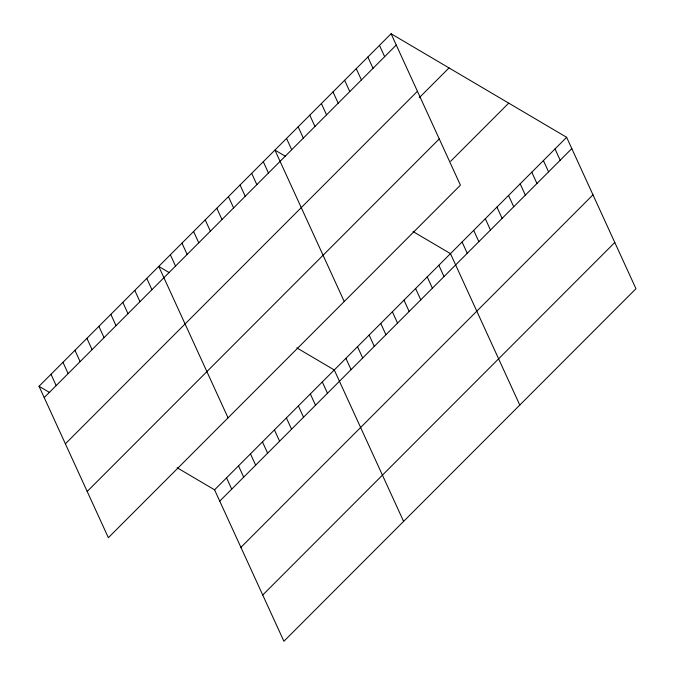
<?xml version="1.0" encoding="UTF-8"?>
<svg xmlns="http://www.w3.org/2000/svg" width="675" height="675" viewBox="0 0 675 675"><rect width="100%" height="100%" fill="white"/><g stroke="black" fill="none" stroke-linecap="round" stroke-linejoin="round"><path stroke-width="1.01" d="M391.095 33.75L460.426 185.169L108.363 537.697L39.032 386.277L391.095 33.75L566.637 137.303L635.968 288.723L283.905 641.25L214.574 489.831L177.145 467.75M44.204 397.567L396.267 45.039M65.374 443.812L417.437 91.285M419.259 97.732L449.027 67.922M87.185 491.459L439.256 138.932M450.622 161.291L508.714 103.132M214.574 489.831L566.637 137.303M219.746 501.12L571.809 148.593M240.916 547.358L592.979 194.83M262.727 595.004L614.798 242.477M285.609 156.389L274.919 150.086L344.242 301.506M413.024 231.55L450.461 253.631L519.784 405.059M169.425 272.725L158.735 266.423L228.057 417.842M296.848 347.887L334.277 369.968L403.608 521.387M39.032 386.277L49.731 392.588M555.027 148.93L560.191 160.22M543.409 160.566L548.572 171.855M531.79 172.201L536.954 183.49M520.172 183.836L525.336 195.126M508.553 195.463L513.717 206.752M496.935 207.098L502.099 218.388M485.317 218.734L490.48 230.023M473.698 230.369L478.862 241.658M379.477 45.385L384.649 56.675M462.08 242.004L467.243 253.294M367.858 57.021L373.03 68.31M356.24 68.647L361.412 79.937M438.843 265.267L444.007 276.556M344.621 80.283L349.793 91.572M427.224 276.902L432.388 288.191M333.011 91.918L338.175 103.207M415.606 288.537L420.77 299.827M321.393 103.553L326.557 114.843M403.988 300.164L409.151 311.453M309.774 115.18L314.938 126.47M392.369 311.799L397.541 323.089M298.156 126.816L303.32 138.105M380.751 323.435L385.923 334.724M286.538 138.451L291.701 149.74M369.132 335.07L374.304 346.359M357.514 346.705L362.686 357.995M263.301 161.722L268.464 173.011M345.895 358.332L351.067 369.622M251.682 173.348L256.846 184.638M240.064 184.984L245.227 196.273M322.304 381.957L327.476 393.247M228.445 196.619L233.609 207.908M310.34 393.938L315.503 405.228M216.827 208.254L221.991 219.544M298.367 405.928L303.539 417.218M205.208 219.881L210.372 231.171M286.394 417.909L291.566 429.199M193.59 231.517L198.754 242.806M274.43 429.899L279.593 441.188M181.972 243.152L187.144 254.441M262.457 441.88L267.629 453.17M170.353 254.787L175.525 266.077M250.484 453.87L255.656 465.159M238.52 465.86L243.683 477.149M146.762 278.404L151.934 289.693M226.547 477.841L231.711 489.13M134.797 290.393L139.961 301.683M122.825 302.375L127.988 313.664M110.852 314.364L116.024 325.654M98.888 326.346L104.051 337.635M86.915 338.335L92.078 349.625M74.942 350.317L80.114 361.606M62.969 362.306L68.141 373.596M51.005 374.296L56.168 385.585"/></g></svg>
